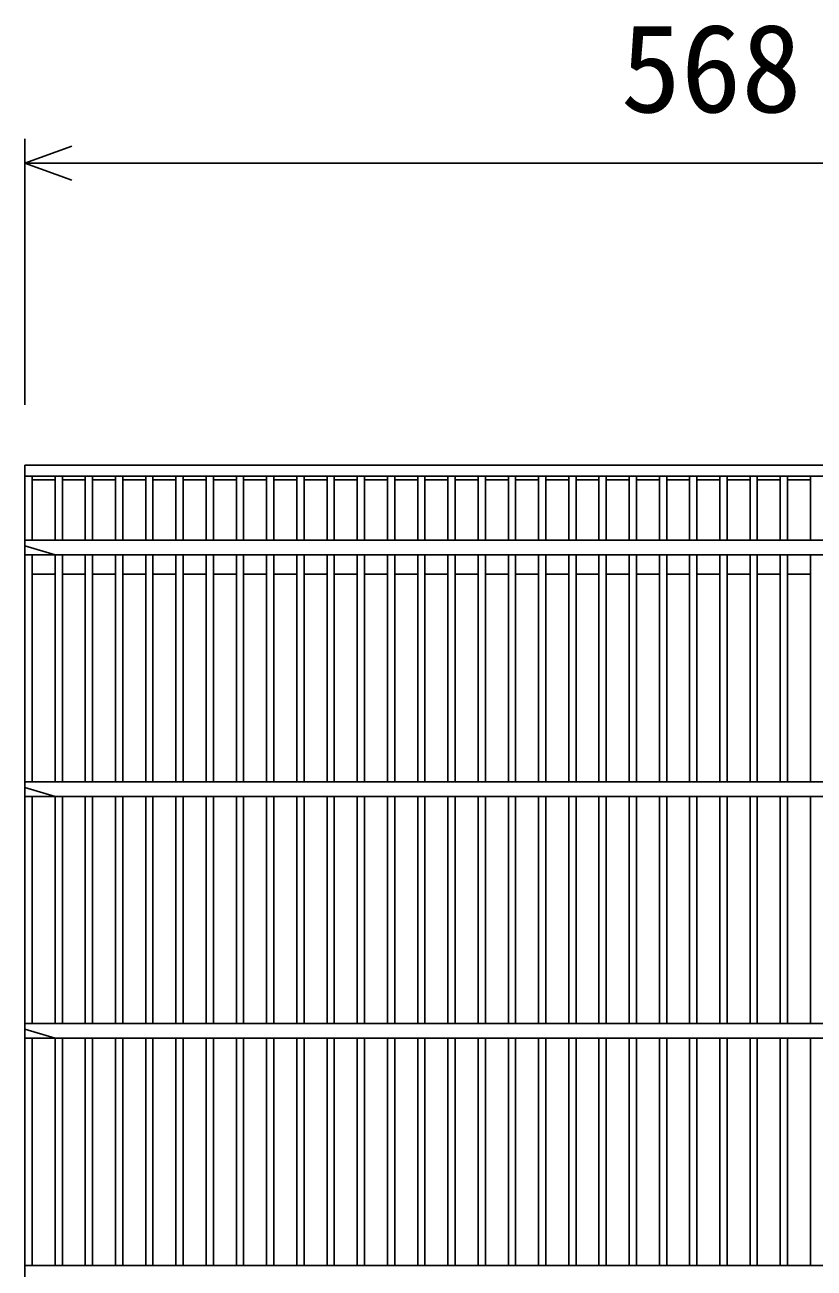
# Model space of a CAD drawing. Units: millimetres, scale not verified. Extents: x -12600 to 12600, y -8910 to 8910.
# Drawn here: x 4847 to 5174, y 3038 to 3553 of the extents above; entities that cross this region are included whole.
import ezdxf
from ezdxf.enums import TextEntityAlignment as Align

# ---------------------------------------------------------------- set-up
doc = ezdxf.new("R2010")
doc.units = ezdxf.units.MM
doc.header["$LTSCALE"] = 30
doc.layers.add('0-0_DIM', color=7, linetype='Continuous', lineweight=25)
doc.layers.add('0-2_HATCH', color=6, linetype='Continuous', lineweight=25)
doc.styles.add('ＭＳ ゴシック', font='')
doc.styles.get('ＭＳ ゴシック').set_extended_font_data('MS Gothic')

msp = doc.modelspace()

# ---------------------------------------------------------------- linework, layer by layer
at = {"layer": '0-0_DIM'}
for p, q in [((4847.42, 3505.53), (4847.42, 3395.53)), ((4847.42, 3495.53), (5415.42, 3495.53))]:
    msp.add_line(p, q, dxfattribs=at)
msp.add_lwpolyline([(4866.87, 3502.61), (4847.42, 3495.53), (4866.87, 3488.45)], dxfattribs=at)
at = {"layer": '0-2_HATCH'}
for p, q in [((4847.42, 3370.53), (4847.42, 2802.53)), ((5415.42, 3370.53), (4847.42, 3370.53)), ((5415.42, 3366.03), (4847.42, 3366.03)), ((4850.42, 3366.03), (4850.42, 3339.53)), ((4859.92, 3364.53), (4850.42, 3364.53)), ((4859.92, 3366.03), (4859.92, 3339.53)), ((4862.92, 3366.03), (4862.92, 3339.53)), ((4872.42, 3364.53), (4862.92, 3364.53)), ((4872.42, 3366.03), (4872.42, 3339.53)), ((4875.42, 3366.03), (4875.42, 3339.53)), ((4884.92, 3364.53), (4875.42, 3364.53)), ((4884.92, 3366.03), (4884.92, 3339.53)), ((4887.92, 3366.03), (4887.92, 3339.53)), ((4897.42, 3364.53), (4887.92, 3364.53)), ((4897.42, 3366.03), (4897.42, 3339.53)), ((4900.42, 3366.03), (4900.42, 3339.53)), ((4909.92, 3364.53), (4900.42, 3364.53)), ((4909.92, 3366.03), (4909.92, 3339.53)), ((4912.92, 3366.03), (4912.92, 3339.53)), ((4922.42, 3364.53), (4912.92, 3364.53)), ((4922.42, 3366.03), (4922.42, 3339.53)), ((4925.42, 3366.03), (4925.42, 3339.53)), ((4934.92, 3364.53), (4925.42, 3364.53)), ((4934.92, 3366.03), (4934.92, 3339.53)), ((4937.92, 3366.03), (4937.92, 3339.53)), ((4947.42, 3364.53), (4937.92, 3364.53)), ((4947.42, 3366.03), (4947.42, 3339.53)), ((4950.42, 3366.03), (4950.42, 3339.53)), ((4959.92, 3364.53), (4950.42, 3364.53)), ((4959.92, 3366.03), (4959.92, 3339.53)), ((4962.92, 3366.03), (4962.92, 3339.53)), ((4972.42, 3364.53), (4962.92, 3364.53)), ((4972.42, 3366.03), (4972.42, 3339.53)), ((4975.42, 3366.03), (4975.42, 3339.53)), ((4984.92, 3364.53), (4975.42, 3364.53)), ((4984.92, 3366.03), (4984.92, 3339.53)), ((4987.92, 3366.03), (4987.92, 3339.53)), ((4997.42, 3364.53), (4987.92, 3364.53)), ((4997.42, 3366.03), (4997.42, 3339.53)), ((5000.42, 3366.03), (5000.42, 3339.53)), ((5009.92, 3364.53), (5000.42, 3364.53)), ((5009.92, 3366.03), (5009.92, 3339.53)), ((5012.92, 3366.03), (5012.92, 3339.53)), ((5022.42, 3364.53), (5012.92, 3364.53)), ((5022.42, 3366.03), (5022.42, 3339.53)), ((5025.42, 3366.03), (5025.42, 3339.53)), ((5034.92, 3364.53), (5025.42, 3364.53)), ((5034.92, 3366.03), (5034.92, 3339.53)), ((5037.92, 3366.03), (5037.92, 3339.53)), ((5047.42, 3364.53), (5037.92, 3364.53)), ((5047.42, 3366.03), (5047.42, 3339.53)), ((5050.42, 3366.03), (5050.42, 3339.53)), ((5059.92, 3364.53), (5050.42, 3364.53)), ((5059.92, 3366.03), (5059.92, 3339.53)), ((5062.92, 3366.03), (5062.92, 3339.53)), ((5072.42, 3364.53), (5062.92, 3364.53)), ((5072.42, 3366.03), (5072.42, 3339.53)), ((5075.42, 3366.03), (5075.42, 3339.53)), ((5084.92, 3364.53), (5075.42, 3364.53)), ((5084.92, 3366.03), (5084.92, 3339.53)), ((5087.92, 3366.03), (5087.92, 3339.53)), ((5097.42, 3364.53), (5087.92, 3364.53)), ((5097.42, 3366.03), (5097.42, 3339.53)), ((5100.42, 3366.03), (5100.42, 3339.53)), ((5109.92, 3364.53), (5100.42, 3364.53)), ((5109.92, 3366.03), (5109.92, 3339.53)), ((5112.92, 3366.03), (5112.92, 3339.53)), ((5122.42, 3364.53), (5112.92, 3364.53)), ((5122.42, 3366.03), (5122.42, 3339.53)), ((5125.42, 3366.03), (5125.42, 3339.53)), ((5134.92, 3364.53), (5125.42, 3364.53)), ((5134.92, 3366.03), (5134.92, 3339.53)), ((5137.92, 3366.03), (5137.92, 3339.53)), ((5147.42, 3364.53), (5137.92, 3364.53)), ((5147.42, 3366.03), (5147.42, 3339.53)), ((5150.42, 3366.03), (5150.42, 3339.53)), ((5159.92, 3364.53), (5150.42, 3364.53)), ((5159.92, 3366.03), (5159.92, 3339.53)), ((5162.92, 3366.03), (5162.92, 3339.53)), ((5172.42, 3364.53), (5162.92, 3364.53)), ((5172.42, 3366.03), (5172.42, 3339.53)), ((5415.42, 3339.53), (4847.42, 3339.53)), ((4859.92, 3333.53), (4847.42, 3337.25)), ((4847.42, 3333.53), (5415.42, 3333.53)), ((4850.42, 3239.53), (4850.42, 3333.53)), ((4859.92, 3239.53), (4859.92, 3333.53)), ((4862.92, 3239.53), (4862.92, 3333.53)), ((4872.42, 3239.53), (4872.42, 3333.53)), ((4875.42, 3239.53), (4875.42, 3333.53)), ((4884.92, 3239.53), (4884.92, 3333.53)), ((4887.92, 3239.53), (4887.92, 3333.53)), ((4897.42, 3239.53), (4897.42, 3333.53)), ((4900.42, 3239.53), (4900.42, 3333.53)), ((4909.92, 3239.53), (4909.92, 3333.53)), ((4912.92, 3239.53), (4912.92, 3333.53)), ((4922.42, 3239.53), (4922.42, 3333.53)), ((4925.42, 3239.53), (4925.42, 3333.53)), ((4934.92, 3239.53), (4934.92, 3333.53)), ((4937.92, 3239.53), (4937.92, 3333.53)), ((4947.42, 3239.53), (4947.42, 3333.53)), ((4950.42, 3239.53), (4950.42, 3333.53)), ((4959.92, 3239.53), (4959.92, 3333.53)), ((4962.92, 3239.53), (4962.92, 3333.53)), ((4972.42, 3239.53), (4972.42, 3333.53)), ((4975.42, 3239.53), (4975.42, 3333.53)), ((4984.92, 3239.53), (4984.92, 3333.53)), ((4987.92, 3239.53), (4987.92, 3333.53)), ((4997.42, 3239.53), (4997.42, 3333.53)), ((5000.42, 3239.53), (5000.42, 3333.53)), ((5009.92, 3239.53), (5009.92, 3333.53)), ((5012.92, 3239.53), (5012.92, 3333.53)), ((5022.42, 3239.53), (5022.42, 3333.53)), ((5025.42, 3239.53), (5025.42, 3333.53)), ((5034.92, 3239.53), (5034.92, 3333.53)), ((5037.92, 3239.53), (5037.92, 3333.53)), ((5047.42, 3239.53), (5047.42, 3333.53)), ((5050.42, 3239.53), (5050.42, 3333.53)), ((5059.92, 3239.53), (5059.92, 3333.53)), ((5062.92, 3239.53), (5062.92, 3333.53)), ((5072.42, 3239.53), (5072.42, 3333.53)), ((5075.42, 3239.53), (5075.42, 3333.53)), ((5084.92, 3239.53), (5084.92, 3333.53)), ((5087.92, 3239.53), (5087.92, 3333.53)), ((5097.42, 3239.53), (5097.42, 3333.53)), ((5100.42, 3239.53), (5100.42, 3333.53)), ((5109.92, 3239.53), (5109.92, 3333.53)), ((5112.92, 3239.53), (5112.92, 3333.53)), ((5122.42, 3239.53), (5122.42, 3333.53)), ((5125.42, 3239.53), (5125.42, 3333.53)), ((5134.92, 3239.53), (5134.92, 3333.53)), ((5137.92, 3239.53), (5137.92, 3333.53)), ((5147.42, 3239.53), (5147.42, 3333.53)), ((5150.42, 3239.53), (5150.42, 3333.53)), ((5159.92, 3239.53), (5159.92, 3333.53)), ((5162.92, 3239.53), (5162.92, 3333.53)), ((5172.42, 3239.53), (5172.42, 3333.53)), ((4859.92, 3325.53), (4850.42, 3325.53)), ((4872.42, 3325.53), (4862.92, 3325.53)), ((4884.92, 3325.53), (4875.42, 3325.53)), ((4897.42, 3325.53), (4887.92, 3325.53)), ((4909.92, 3325.53), (4900.42, 3325.53)), ((4922.42, 3325.53), (4912.92, 3325.53)), ((4934.92, 3325.53), (4925.42, 3325.53)), ((4947.42, 3325.53), (4937.92, 3325.53)), ((4959.92, 3325.53), (4950.42, 3325.53)), ((4972.42, 3325.53), (4962.92, 3325.53)), ((4984.92, 3325.53), (4975.42, 3325.53)), ((4997.42, 3325.53), (4987.92, 3325.53)), ((5009.92, 3325.53), (5000.42, 3325.53)), ((5022.42, 3325.53), (5012.92, 3325.53)), ((5034.92, 3325.53), (5025.42, 3325.53)), ((5047.42, 3325.53), (5037.92, 3325.53)), ((5059.92, 3325.53), (5050.42, 3325.53)), ((5072.42, 3325.53), (5062.92, 3325.53)), ((5084.92, 3325.53), (5075.42, 3325.53)), ((5097.42, 3325.53), (5087.92, 3325.53)), ((5109.92, 3325.53), (5100.42, 3325.53)), ((5122.42, 3325.53), (5112.92, 3325.53)), ((5134.92, 3325.53), (5125.42, 3325.53)), ((5147.42, 3325.53), (5137.92, 3325.53)), ((5159.92, 3325.53), (5150.42, 3325.53)), ((5172.42, 3325.53), (5162.92, 3325.53)), ((5415.42, 3239.53), (4847.42, 3239.53)), ((4859.92, 3233.53), (4847.42, 3237.25)), ((4847.42, 3233.53), (5415.42, 3233.53)), ((4850.42, 3139.53), (4850.42, 3233.53)), ((4859.92, 3139.53), (4859.92, 3233.53)), ((4862.92, 3139.53), (4862.92, 3233.53)), ((4872.42, 3139.53), (4872.42, 3233.53)), ((4875.42, 3139.53), (4875.42, 3233.53)), ((4884.92, 3139.53), (4884.92, 3233.53)), ((4887.92, 3139.53), (4887.92, 3233.53)), ((4897.42, 3139.53), (4897.42, 3233.53)), ((4900.42, 3139.53), (4900.42, 3233.53)), ((4909.92, 3139.53), (4909.92, 3233.53)), ((4912.92, 3139.53), (4912.92, 3233.53)), ((4922.42, 3139.53), (4922.42, 3233.53)), ((4925.42, 3139.53), (4925.42, 3233.53)), ((4934.92, 3139.53), (4934.92, 3233.53)), ((4937.92, 3139.53), (4937.92, 3233.53)), ((4947.42, 3139.53), (4947.42, 3233.53)), ((4950.42, 3139.53), (4950.42, 3233.53)), ((4959.92, 3139.53), (4959.92, 3233.53)), ((4962.92, 3139.53), (4962.92, 3233.53)), ((4972.42, 3139.53), (4972.42, 3233.53)), ((4975.42, 3139.53), (4975.42, 3233.53)), ((4984.92, 3139.53), (4984.92, 3233.53)), ((4987.92, 3139.53), (4987.92, 3233.53)), ((4997.42, 3139.53), (4997.42, 3233.53)), ((5000.42, 3139.53), (5000.42, 3233.53)), ((5009.92, 3139.53), (5009.92, 3233.53)), ((5012.92, 3139.53), (5012.92, 3233.53)), ((5022.42, 3139.53), (5022.42, 3233.53)), ((5025.42, 3139.53), (5025.42, 3233.53)), ((5034.92, 3139.53), (5034.92, 3233.53)), ((5037.92, 3139.53), (5037.92, 3233.53)), ((5047.42, 3139.53), (5047.42, 3233.53)), ((5050.42, 3139.53), (5050.42, 3233.53)), ((5059.92, 3139.53), (5059.92, 3233.53)), ((5062.92, 3139.53), (5062.92, 3233.53)), ((5072.42, 3139.53), (5072.42, 3233.53)), ((5075.42, 3139.53), (5075.42, 3233.53)), ((5084.92, 3139.53), (5084.92, 3233.53)), ((5087.92, 3139.53), (5087.92, 3233.53)), ((5097.42, 3139.53), (5097.42, 3233.53)), ((5100.42, 3139.53), (5100.42, 3233.53)), ((5109.92, 3139.53), (5109.92, 3233.53)), ((5112.92, 3139.53), (5112.92, 3233.53)), ((5122.42, 3139.53), (5122.42, 3233.53)), ((5125.42, 3139.53), (5125.42, 3233.53)), ((5134.92, 3139.53), (5134.92, 3233.53)), ((5137.92, 3139.53), (5137.92, 3233.53)), ((5147.42, 3139.53), (5147.42, 3233.53)), ((5150.42, 3139.53), (5150.42, 3233.53)), ((5159.92, 3139.53), (5159.92, 3233.53)), ((5162.92, 3139.53), (5162.92, 3233.53)), ((5172.42, 3139.53), (5172.42, 3233.53)), ((5415.42, 3139.53), (4847.42, 3139.53)), ((4859.92, 3133.53), (4847.42, 3137.25)), ((4847.42, 3133.53), (5415.42, 3133.53)), ((4850.42, 3039.53), (4850.42, 3133.53)), ((4859.92, 3039.53), (4859.92, 3133.53)), ((4862.92, 3039.53), (4862.92, 3133.53)), ((4872.42, 3039.53), (4872.42, 3133.53)), ((4875.42, 3039.53), (4875.42, 3133.53)), ((4884.92, 3039.53), (4884.92, 3133.53)), ((4887.92, 3039.53), (4887.92, 3133.53)), ((4897.42, 3039.53), (4897.42, 3133.53)), ((4900.42, 3039.53), (4900.42, 3133.53)), ((4909.92, 3039.53), (4909.92, 3133.53)), ((4912.92, 3039.53), (4912.92, 3133.53)), ((4922.42, 3039.53), (4922.42, 3133.53)), ((4925.42, 3039.53), (4925.42, 3133.53)), ((4934.92, 3039.53), (4934.92, 3133.53)), ((4937.92, 3039.53), (4937.92, 3133.53)), ((4947.42, 3039.53), (4947.42, 3133.53)), ((4950.42, 3039.53), (4950.42, 3133.53)), ((4959.92, 3039.53), (4959.92, 3133.53)), ((4962.92, 3039.53), (4962.92, 3133.53)), ((4972.42, 3039.53), (4972.42, 3133.53)), ((4975.42, 3039.53), (4975.42, 3133.53)), ((4984.92, 3039.53), (4984.92, 3133.53)), ((4987.92, 3039.53), (4987.92, 3133.53)), ((4997.42, 3039.53), (4997.42, 3133.53)), ((5000.42, 3039.53), (5000.42, 3133.53)), ((5009.92, 3039.53), (5009.92, 3133.53)), ((5012.92, 3039.53), (5012.92, 3133.53)), ((5022.42, 3039.53), (5022.42, 3133.53)), ((5025.42, 3039.53), (5025.42, 3133.53)), ((5034.92, 3039.53), (5034.92, 3133.53)), ((5037.92, 3039.53), (5037.92, 3133.53)), ((5047.42, 3039.53), (5047.42, 3133.53)), ((5050.42, 3039.53), (5050.42, 3133.53)), ((5059.92, 3039.53), (5059.92, 3133.53)), ((5062.92, 3039.53), (5062.92, 3133.53)), ((5072.42, 3039.53), (5072.42, 3133.53)), ((5075.42, 3039.53), (5075.42, 3133.53)), ((5084.92, 3039.53), (5084.92, 3133.53)), ((5087.92, 3039.53), (5087.92, 3133.53)), ((5097.42, 3039.53), (5097.42, 3133.53)), ((5100.42, 3039.53), (5100.42, 3133.53)), ((5109.92, 3039.53), (5109.92, 3133.53)), ((5112.92, 3039.53), (5112.92, 3133.53)), ((5122.42, 3039.53), (5122.42, 3133.53)), ((5125.42, 3039.53), (5125.42, 3133.53)), ((5134.92, 3039.53), (5134.92, 3133.53)), ((5137.92, 3039.53), (5137.92, 3133.53)), ((5147.42, 3039.53), (5147.42, 3133.53)), ((5150.42, 3039.53), (5150.42, 3133.53)), ((5159.92, 3039.53), (5159.92, 3133.53)), ((5162.92, 3039.53), (5162.92, 3133.53)), ((5172.42, 3039.53), (5172.42, 3133.53)), ((5415.42, 3039.53), (4847.42, 3039.53))]:
    msp.add_line(p, q, dxfattribs=at)

# ---------------------------------------------------------------- texts
at = {"layer": '0-0_DIM', "style": 'ＭＳ ゴシック'}
msp.add_text('568', height=36.66, dxfattribs=at).set_placement((5093.92, 3505.53), align=Align.BOTTOM_LEFT)

doc.saveas('drawing.dxf')
